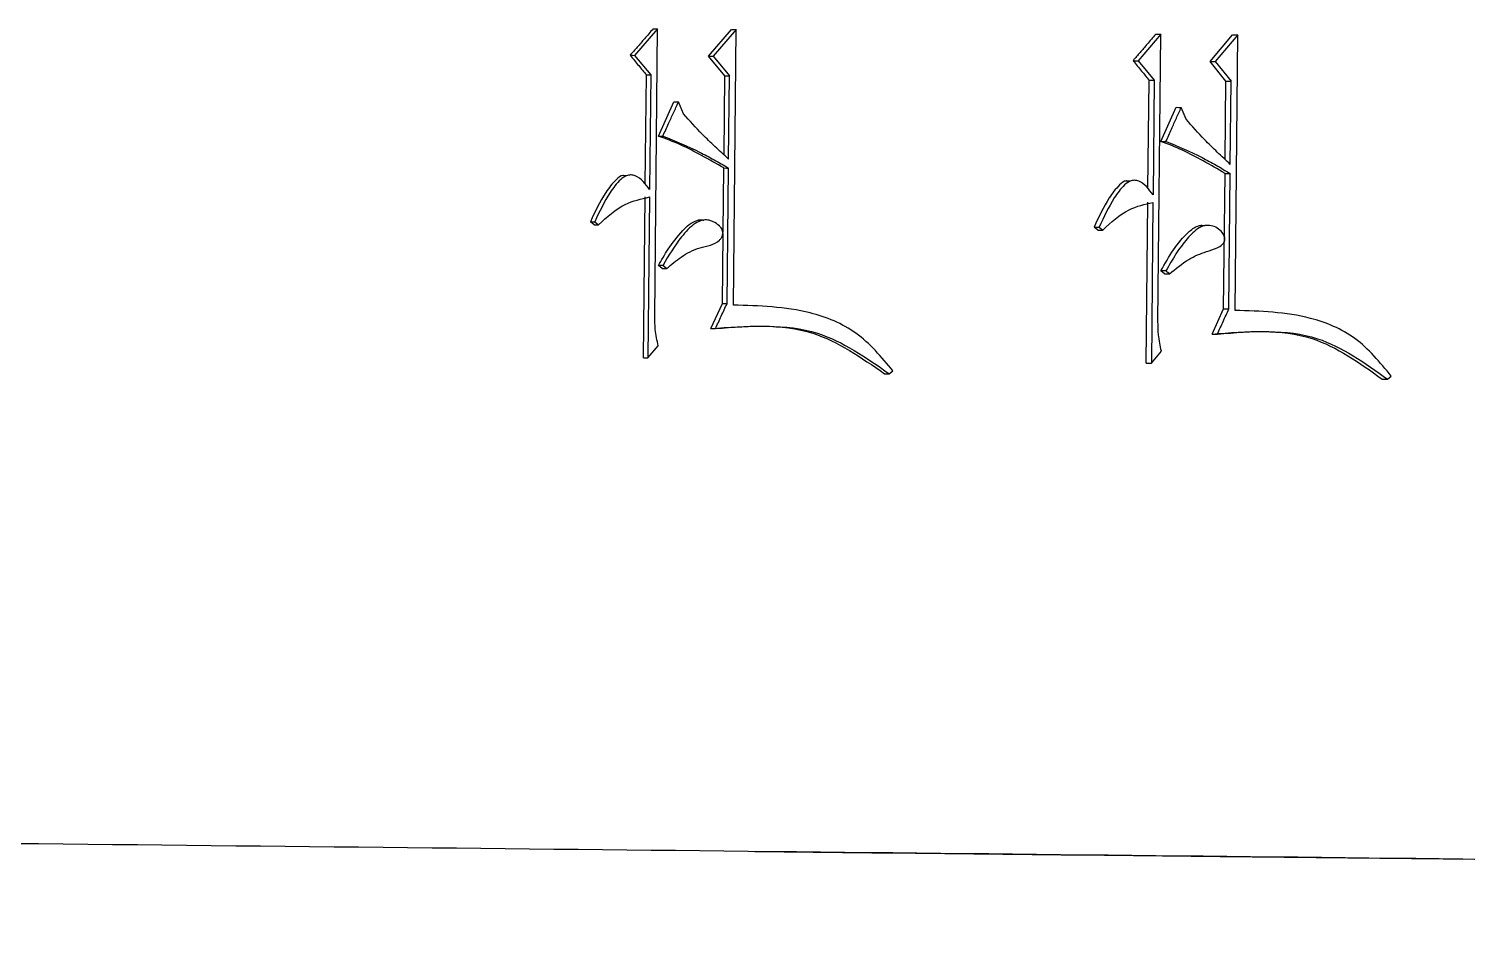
# Model space of a CAD drawing. Header units: millimetres. Extents: x 2454 to 4226, y 715 to 1968.
# Drawn here: x 3225.95 to 3235.35, y 884.21 to 890.1 of the extents above; entities that cross this region are included whole.
import ezdxf

# ---------------------------------------------------------------- set-up
doc = ezdxf.new("R2010")
doc.units = ezdxf.units.MM

msp = doc.modelspace()

# ---------------------------------------------------------------- linework, layer by layer
at = {"color": 7, "linetype": 'Continuous', "lineweight": 25}
for p, q in [((3230.0564, 890.0951), (3229.9054, 889.9214)), ((3230.0378, 888.2162), (3230.0564, 890.0951)), ((3230.3898, 889.9161), (3230.5402, 890.0897)), ((3230.5698, 890.0896), (3230.4192, 889.916)), ((3230.5519, 888.2886), (3230.5698, 890.0896)), ((3233.346, 890.0599), (3233.1979, 889.8862)), ((3233.3274, 888.181), (3233.346, 890.0599)), ((3233.6676, 889.881), (3233.815, 890.0546)), ((3233.8491, 890.0545), (3233.7015, 889.8808)), ((3233.8313, 888.2535), (3233.8491, 890.0545)), ((3229.9054, 889.9214), (3230.012, 889.7937)), ((3230.4959, 889.7884), (3230.3898, 889.9161)), ((3230.4192, 889.916), (3230.5254, 889.7883)), ((3233.1979, 889.8862), (3233.3024, 889.7585)), ((3233.7715, 889.7533), (3233.6676, 889.881)), ((3233.7015, 889.8808), (3233.8056, 889.7531)), ((3229.9761, 889.0797), (3229.9832, 889.7938)), ((3230.012, 889.7937), (3230.0045, 889.0441)), ((3230.4908, 889.2703), (3230.4959, 889.7884)), ((3230.52, 889.2431), (3230.5254, 889.7883)), ((3233.262, 889.0509), (3233.269, 889.7587)), ((3233.3024, 889.7585), (3233.295, 889.0089)), ((3233.7665, 889.24), (3233.7715, 889.7533)), ((3233.8002, 889.208), (3233.8056, 889.7531)), ((3230.062, 889.3938), (3230.1635, 889.6167)), ((3230.225, 889.5383), (3230.1926, 889.6166)), ((3233.3462, 889.3587), (3233.4458, 889.5815)), ((3233.5111, 889.5032), (3233.4794, 889.5814)), ((3230.4858, 888.7645), (3230.49, 889.1848)), ((3230.5107, 888.2988), (3230.5195, 889.1847)), ((3229.8539, 889.1345), (3229.8253, 889.1346)), ((3233.1474, 889.0993), (3233.1142, 889.0995)), ((3233.7568, 888.2638), (3233.7656, 889.1497)), ((3233.7909, 888.2637), (3233.7996, 889.1495)), ((3229.9648, 887.9442), (3229.9753, 888.9955)), ((3230.0041, 888.9954), (3229.9936, 887.9441)), ((3233.2507, 887.909), (3233.2611, 888.9604)), ((3233.2945, 888.9602), (3233.2841, 887.9089)), ((3229.6171, 888.8338), (3229.6454, 888.8338)), ((3229.6418, 888.8141), (3229.6171, 888.8338)), ((3229.6419, 888.8141), (3229.6702, 888.814)), ((3229.6454, 888.8338), (3229.6702, 888.814)), ((3230.3499, 888.8427), (3230.3202, 888.8428)), ((3232.91, 888.7987), (3232.9429, 888.7985)), ((3232.9342, 888.7789), (3232.91, 888.7987)), ((3232.9429, 888.7985), (3232.9671, 888.7788)), ((3233.6279, 888.8066), (3233.5937, 888.8068)), ((3230.4812, 888.2989), (3230.4857, 888.7563)), ((3232.9342, 888.7789), (3232.9671, 888.7788)), ((3230.0908, 888.5467), (3230.0619, 888.5468)), ((3230.0865, 888.527), (3230.0619, 888.5468)), ((3230.0865, 888.5271), (3230.1154, 888.527)), ((3233.3794, 888.5115), (3233.346, 888.5116)), ((3233.3701, 888.4919), (3233.346, 888.5116)), ((3233.3701, 888.4919), (3233.4036, 888.4918)), ((3230.4052, 888.1343), (3230.4812, 888.2989)), ((3230.4812, 888.2989), (3230.5107, 888.2988)), ((3233.6823, 888.0992), (3233.7568, 888.2638)), ((3233.7568, 888.2638), (3233.7909, 888.2637)), ((3230.4052, 888.1343), (3230.4346, 888.1342)), ((3233.6823, 888.0992), (3233.7163, 888.099)), ((3229.9936, 887.9441), (3230.0607, 888.0212)), ((3233.2841, 887.9089), (3233.3499, 887.9861)), ((3229.9648, 887.9442), (3229.9936, 887.9441)), ((3231.5698, 887.8396), (3231.5946, 887.8588)), ((3233.2507, 887.909), (3233.2841, 887.9089)), ((3234.8279, 887.8046), (3234.8522, 887.8238))]:
    msp.add_line(p, q, dxfattribs=at)
at = {"color": 7, "linetype": 'Continuous', "lineweight": 25, "flags": 128}
for points in [[(3230.0276, 890.0952), (3230.0437, 890.0951), (3230.0564, 890.0951)], [(3230.5402, 890.0897), (3230.5568, 890.0897), (3230.5698, 890.0896)], [(3233.3126, 890.06), (3233.3313, 890.06), (3233.346, 890.0599)], [(3233.815, 890.0546), (3233.8341, 890.0545), (3233.8491, 890.0545)], [(3229.8767, 889.9215), (3229.8928, 889.9215), (3229.9054, 889.9214)], [(3230.3898, 889.9161), (3230.4062, 889.916), (3230.4192, 889.916)], [(3233.1647, 889.8864), (3233.1833, 889.8863), (3233.1979, 889.8862)], [(3233.6676, 889.881), (3233.6866, 889.8809), (3233.7015, 889.8808)], [(3229.9832, 889.7938), (3229.9993, 889.7938), (3230.012, 889.7937)], [(3230.4959, 889.7884), (3230.5125, 889.7883), (3230.5254, 889.7883)], [(3233.269, 889.7587), (3233.2877, 889.7586), (3233.3024, 889.7585)], [(3233.7715, 889.7533), (3233.7906, 889.7532), (3233.8056, 889.7531)], [(3230.1635, 889.6167), (3230.1798, 889.6166), (3230.1926, 889.6166)], [(3233.4458, 889.5815), (3233.4646, 889.5814), (3233.4794, 889.5814)], [(3230.062, 889.3938), (3230.0782, 889.3938), (3230.0909, 889.3937)], [(3233.3462, 889.3587), (3233.365, 889.3586), (3233.3797, 889.3585)], [(3230.49, 889.1848), (3230.5065, 889.1847), (3230.5195, 889.1847)], [(3233.7656, 889.1497), (3233.7846, 889.1496), (3233.7996, 889.1495)], [(3230.1155, 888.527), (3230.1031, 888.5368), (3230.0908, 888.5467)], [(3233.4036, 888.4918), (3233.3975, 888.4968), (3233.3885, 888.5041), (3233.3795, 888.5115)], [(3231.5388, 887.8398), (3231.5501, 887.8397), (3231.5599, 887.8397), (3231.5698, 887.8396)], [(3234.7923, 887.8048), (3234.8052, 887.8047), (3234.8166, 887.8046), (3234.8279, 887.8046)]]:
    msp.add_lwpolyline(points, dxfattribs=at)
at = {"color": 7, "linetype": 'Continuous', "lineweight": 25}
for points, knots in [([(3230.0276, 890.0952), (3230.0084, 890.0731), (3229.9736, 890.0331), (3229.9233, 889.9752), (3229.8923, 889.9394), (3229.8767, 889.9215)], [0, 0, 0, 0, 0.382127, 0.691063, 1, 1, 1, 1]), ([(3233.3126, 890.06), (3233.2938, 890.0379), (3233.2597, 889.9979), (3233.2104, 889.94), (3233.1799, 889.9043), (3233.1647, 889.8864)], [0, 0, 0, 0, 0.382127, 0.691063, 1, 1, 1, 1]), ([(3229.8767, 889.9215), (3229.8861, 889.9103), (3229.9049, 889.8878), (3229.9404, 889.8452), (3229.9665, 889.8139), (3229.9832, 889.7938)], [0, 0, 0, 0, 0.2645524, 0.5291047, 1, 1, 1, 1]), ([(3233.1647, 889.8864), (3233.1739, 889.8751), (3233.1923, 889.8526), (3233.2271, 889.81), (3233.2527, 889.7787), (3233.269, 889.7587)], [0, 0, 0, 0, 0.264552, 0.529105, 1, 1, 1, 1]), ([(3230.0909, 889.3937), (3230.1033, 889.4207), (3230.1264, 889.4714), (3230.1603, 889.5457), (3230.1818, 889.5929), (3230.1926, 889.6166)], [0, 0, 0, 0, 0.363875, 0.681938, 1, 1, 1, 1]), ([(3233.3797, 889.3585), (3233.3918, 889.3856), (3233.4145, 889.4362), (3233.4477, 889.5105), (3233.4688, 889.5578), (3233.4794, 889.5814)], [0, 0, 0, 0, 0.363875, 0.681938, 1, 1, 1, 1]), ([(3230.52, 889.2431), (3230.4911, 889.2699), (3230.4331, 889.3235), (3230.3323, 889.4194), (3230.2653, 889.4936), (3230.225, 889.5383)], [0, 0, 0, 0, 0.284329, 0.568686, 1, 1, 1, 1]), ([(3233.8002, 889.208), (3233.7718, 889.2347), (3233.715, 889.2883), (3233.6163, 889.3842), (3233.5507, 889.4584), (3233.5111, 889.5032)], [0, 0, 0, 0, 0.284329, 0.568686, 1, 1, 1, 1]), ([(3230.49, 889.1848), (3230.4415, 889.2121), (3230.3481, 889.2648), (3230.2072, 889.3395), (3230.1105, 889.3757), (3230.062, 889.3938)], [0, 0, 0, 0, 0.3493413, 0.6737228, 1, 1, 1, 1]), ([(3230.0909, 889.3937), (3230.172, 889.3609), (3230.2863, 889.3147), (3230.4258, 889.2375), (3230.4883, 889.2023), (3230.5195, 889.1847)], [0, 0, 0, 0, 0.550283, 0.775099, 1, 1, 1, 1]), ([(3233.7656, 889.1497), (3233.7181, 889.177), (3233.6266, 889.2297), (3233.4885, 889.3043), (3233.3938, 889.3405), (3233.3462, 889.3587)], [0, 0, 0, 0, 0.349341, 0.673723, 1, 1, 1, 1]), ([(3233.3797, 889.3585), (3233.4592, 889.3257), (3233.5712, 889.2796), (3233.7079, 889.2024), (3233.769, 889.1672), (3233.7996, 889.1495)], [0, 0, 0, 0, 0.550283, 0.775099, 1, 1, 1, 1]), ([(3229.8333, 889.1367), (3229.8325, 889.1366), (3229.8148, 889.1347), (3229.7703, 889.0965), (3229.695, 888.9989), (3229.6481, 888.8995), (3229.6171, 888.8338)], [0, 0, 0, 0, 0.0065551, 0.1459296, 0.4365408, 1, 1, 1, 1]), ([(3230.0045, 889.0441), (3229.9913, 889.0624), (3229.9652, 889.0985), (3229.9223, 889.132), (3229.8847, 889.1407), (3229.8503, 889.1367), (3229.7983, 889.0989), (3229.7237, 888.9972), (3229.6765, 888.8987), (3229.6454, 888.8338)], [0, 0, 0, 0, 0.120796, 0.237754, 0.283908, 0.33033, 0.424331, 0.620245, 1, 1, 1, 1]), ([(3233.1221, 889.1015), (3233.1213, 889.1014), (3233.1038, 889.0996), (3233.0602, 889.0613), (3232.9863, 888.9637), (3232.9403, 888.8643), (3232.91, 888.7987)], [0, 0, 0, 0, 0.0067757, 0.1460938, 0.4365817, 1, 1, 1, 1]), ([(3233.295, 889.0089), (3233.282, 889.0272), (3233.2564, 889.0633), (3233.2143, 889.0969), (3233.1775, 889.1055), (3233.1438, 889.1015), (3233.0928, 889.0637), (3233.0196, 888.9619), (3232.9734, 888.8635), (3232.9429, 888.7985)], [0, 0, 0, 0, 0.12083, 0.237818, 0.283959, 0.33037, 0.424348, 0.62021, 1, 1, 1, 1]), ([(3229.6702, 888.814), (3229.7256, 888.8648), (3229.8234, 888.9545), (3229.9494, 888.983), (3230.0041, 888.9954)], [0, 0, 0, 0, 0.565821, 1, 1, 1, 1]), ([(3232.9671, 888.7788), (3233.0214, 888.8296), (3233.1174, 888.9193), (3233.2409, 888.9478), (3233.2945, 888.9602)], [0, 0, 0, 0, 0.5658211, 1, 1, 1, 1]), ([(3230.0619, 888.5468), (3230.0823, 888.5827), (3230.1285, 888.6638), (3230.1975, 888.7528), (3230.2619, 888.8175), (3230.3067, 888.8408), (3230.3412, 888.848), (3230.3553, 888.8438), (3230.3584, 888.8429)], [0, 0, 0, 0, 0.278324, 0.628682, 0.762472, 0.897966, 0.977061, 1, 1, 1, 1]), ([(3230.1154, 888.527), (3230.1464, 888.5534), (3230.2129, 888.6098), (3230.3296, 888.6709), (3230.4343, 888.6818), (3230.4747, 888.7279), (3230.4822, 888.748), (3230.4832, 888.769), (3230.4755, 888.7898), (3230.4547, 888.8131), (3230.4234, 888.8324), (3230.3849, 888.8474), (3230.3428, 888.8437), (3230.2789, 888.8121), (3230.1894, 888.7115), (3230.1284, 888.6123), (3230.0912, 888.5474), (3230.0908, 888.5467)], [0, 0, 0, 0, 0.118915, 0.255033, 0.3903, 0.410217, 0.430101, 0.450488, 0.468438, 0.491867, 0.540043, 0.576412, 0.613196, 0.663362, 0.784679, 0.997714, 1, 1, 1, 1]), ([(3233.346, 888.5116), (3233.3727, 888.5588), (3233.4244, 888.65), (3233.5055, 888.7513), (3233.5759, 888.8051), (3233.6166, 888.8124), (3233.6314, 888.8085), (3233.6336, 888.8079)], [0, 0, 0, 0, 0.370029, 0.716126, 0.890281, 0.983755, 1, 1, 1, 1]), ([(3233.4036, 888.4918), (3233.4442, 888.5263), (3233.5173, 888.5885), (3233.6278, 888.6353), (3233.7044, 888.6549), (3233.7418, 888.6779), (3233.7579, 888.6952), (3233.7648, 888.7085), (3233.7658, 888.7237), (3233.7608, 888.7422), (3233.7448, 888.7676), (3233.7162, 888.7941), (3233.676, 888.8095), (3233.6341, 888.8114), (3233.5767, 888.7853), (3233.5134, 888.7196), (3233.4421, 888.6234), (3233.4006, 888.5493), (3233.3794, 888.5115)], [0, 0, 0, 0, 0.156974, 0.283392, 0.359244, 0.397477, 0.412842, 0.428372, 0.439697, 0.455031, 0.482215, 0.525717, 0.568194, 0.61083, 0.65056, 0.755037, 0.8749, 1, 1, 1, 1]), ([(3230.4346, 888.1342), (3230.4473, 888.1616), (3230.4727, 888.2165), (3230.498, 888.2714), (3230.5107, 888.2988)], [0, 0, 0, 0, 0.499883, 1, 1, 1, 1]), ([(3231.5946, 887.8588), (3231.5195, 887.9485), (3231.3718, 888.1247), (3230.9981, 888.2752), (3230.7208, 888.2835), (3230.5519, 888.2886)], [0, 0, 0, 0, 0.288362, 0.566415, 1, 1, 1, 1]), ([(3233.7163, 888.099), (3233.7287, 888.1264), (3233.7536, 888.1813), (3233.7784, 888.2362), (3233.7909, 888.2637)], [0, 0, 0, 0, 0.499883, 1, 1, 1, 1]), ([(3234.8522, 887.8238), (3234.7786, 887.9135), (3234.6341, 888.0897), (3234.2683, 888.24), (3233.9967, 888.2484), (3233.8313, 888.2535)], [0, 0, 0, 0, 0.288362, 0.566415, 1, 1, 1, 1]), ([(3230.0607, 888.0212), (3230.0529, 888.0571), (3230.0387, 888.1213), (3230.0381, 888.1872), (3230.0378, 888.2162)], [0, 0, 0, 0, 0.558776, 1, 1, 1, 1]), ([(3230.4052, 888.1343), (3230.6347, 888.1521), (3231.0469, 888.1841), (3231.3877, 887.9455), (3231.5388, 887.8398)], [0, 0, 0, 0, 0.556658, 1, 1, 1, 1]), ([(3230.4346, 888.1342), (3230.6644, 888.152), (3231.0771, 888.184), (3231.4185, 887.9454), (3231.5698, 887.8396)], [0, 0, 0, 0, 0.556731, 1, 1, 1, 1]), ([(3233.3499, 887.9861), (3233.3421, 888.0219), (3233.3283, 888.0861), (3233.3277, 888.152), (3233.3274, 888.181)], [0, 0, 0, 0, 0.5587761, 1, 1, 1, 1]), ([(3233.6823, 888.0992), (3233.9071, 888.117), (3234.3109, 888.149), (3234.6445, 887.9105), (3234.7923, 887.8048)], [0, 0, 0, 0, 0.556658, 1, 1, 1, 1]), ([(3233.7163, 888.099), (3233.9414, 888.1168), (3234.3456, 888.1489), (3234.6798, 887.9103), (3234.8279, 887.8046)], [0, 0, 0, 0, 0.556731, 1, 1, 1, 1]), ([(3272.0431, 884.2071), (3271.9064, 884.2098), (3271.3796, 884.2203), (3269.9569, 884.2433), (3267.6146, 884.2787), (3264.4007, 884.3233), (3260.2433, 884.3773), (3255.4445, 884.4367), (3250.0498, 884.5007), (3244.1485, 884.5683), (3238.361, 884.6327), (3232.8728, 884.6923), (3227.8023, 884.7462), (3222.8118, 884.7984), (3217.9467, 884.8484), (3214.8079, 884.88), (3213.2384, 884.8958)], [0, 0, 0, 0, 0.023795, 0.091687, 0.159576, 0.247837, 0.33638, 0.424641, 0.512896, 0.601432, 0.689686, 0.754843, 0.819999, 0.885154, 0.942575, 1, 1, 1, 1]), ([(3268.4514, 884.2624), (3268.4188, 884.2629), (3267.5871, 884.2762), (3265.261, 884.3087), (3261.7982, 884.3551), (3258.1161, 884.4017), (3254.4993, 884.446), (3250.5653, 884.4927), (3245.8633, 884.5472), (3240.2717, 884.61), (3235.0101, 884.6679), (3231.7115, 884.7029), (3230.6918, 884.7137)], [0, 0, 0, 0, 0.0054964, 0.1404859, 0.2750427, 0.3743048, 0.4735667, 0.5728275, 0.6720889, 0.8058188, 0.9399768, 1, 1, 1, 1])]:
    msp.add_open_spline(points, degree=3, knots=knots, dxfattribs=at)

doc.saveas('drawing.dxf')
